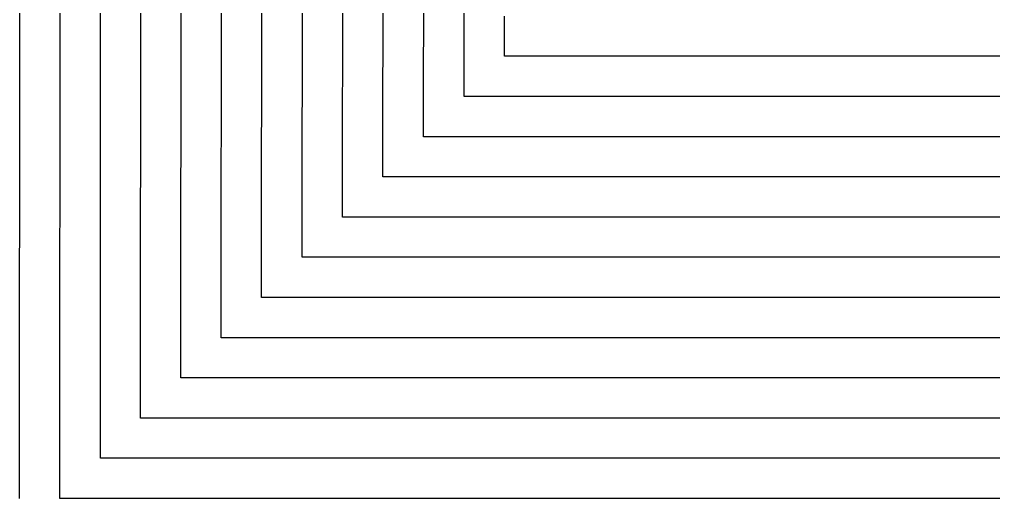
# Model space of a CAD drawing. Extents: x 201 to 397, y -170 to -3.
# Drawn here: x 201 to 276.1, y -169.5 to -132.6 of the extents above; entities that cross this region are included whole.
import ezdxf

# ---------------------------------------------------------------- set-up
doc = ezdxf.new("R2010")
doc.units = 0
doc.layers.add('MyLines', color=7, linetype='Continuous')

msp = doc.modelspace()

# ---------------------------------------------------------------- linework, layer by layer
at = {"layer": 'MyLines'}
for p, q in [((201.044, -169.5), (201.086, -105.479)), ((204.162, -166.4), (204.203, -107.178)), ((207.278, -163.3), (207.32, -107.692)), ((210.382, -160.2), (210.423, -108.23)), ((213.482, -157.1), (213.525, -108.751)), ((216.584, -154), (216.627, -109.291)), ((219.699, -150.9), (219.742, -109.823)), ((222.841, -147.8), (222.884, -110.327)), ((225.955, -144.7), (225.999, -111.066)), ((229.056, -141.6), (229.101, -111.94)), ((232.196, -138.5), (232.242, -112.783)), ((235.328, -135.4), (235.375, -113.766)), ((238.443, -135.4), (238.443, -132.3)), ((235.328, -138.5), (235.328, -135.4)), ((256.257, -135.4), (238.443, -135.4)), ((274.072, -135.4), (256.257, -135.4)), ((291.887, -135.4), (274.072, -135.4)), ((232.196, -141.6), (232.196, -138.5)), ((254.035, -138.5), (235.328, -138.5)), ((272.742, -138.5), (254.035, -138.5)), ((291.449, -138.5), (272.742, -138.5)), ((229.056, -144.7), (229.056, -141.6)), ((251.799, -141.6), (232.196, -141.6)), ((271.402, -141.6), (251.799, -141.6)), ((291.005, -141.6), (271.402, -141.6)), ((225.955, -147.8), (225.955, -144.7)), ((249.551, -144.7), (229.056, -144.7)), ((270.045, -144.7), (249.551, -144.7)), ((290.54, -144.7), (270.045, -144.7)), ((222.841, -150.9), (222.841, -147.8)), ((247.337, -147.8), (225.955, -147.8)), ((268.72, -147.8), (247.337, -147.8)), ((290.102, -147.8), (268.72, -147.8)), ((219.699, -154), (219.699, -150.9)), ((245.117, -150.9), (222.841, -150.9)), ((267.393, -150.9), (245.117, -150.9)), ((289.669, -150.9), (267.393, -150.9)), ((216.584, -157.1), (216.584, -154)), ((242.869, -154), (219.699, -154)), ((266.039, -154), (242.869, -154)), ((289.209, -154), (266.039, -154)), ((213.482, -160.2), (213.482, -157.1)), ((240.643, -157.1), (216.584, -157.1)), ((264.701, -157.1), (240.643, -157.1)), ((288.759, -157.1), (264.701, -157.1)), ((210.382, -163.3), (210.382, -160.2)), ((238.427, -160.2), (213.482, -160.2)), ((263.371, -160.2), (238.427, -160.2)), ((288.315, -160.2), (263.371, -160.2)), ((207.278, -166.4), (207.278, -163.3)), ((236.212, -163.3), (210.382, -163.3)), ((262.043, -163.3), (236.212, -163.3)), ((287.873, -163.3), (262.043, -163.3)), ((204.162, -169.5), (204.162, -166.4)), ((233.997, -166.4), (207.278, -166.4)), ((260.716, -166.4), (233.997, -166.4)), ((287.435, -166.4), (260.716, -166.4)), ((231.771, -169.5), (204.162, -169.5)), ((259.381, -169.5), (231.771, -169.5)), ((286.991, -169.5), (259.381, -169.5))]:
    msp.add_line(p, q, dxfattribs=at)

doc.saveas('drawing.dxf')
